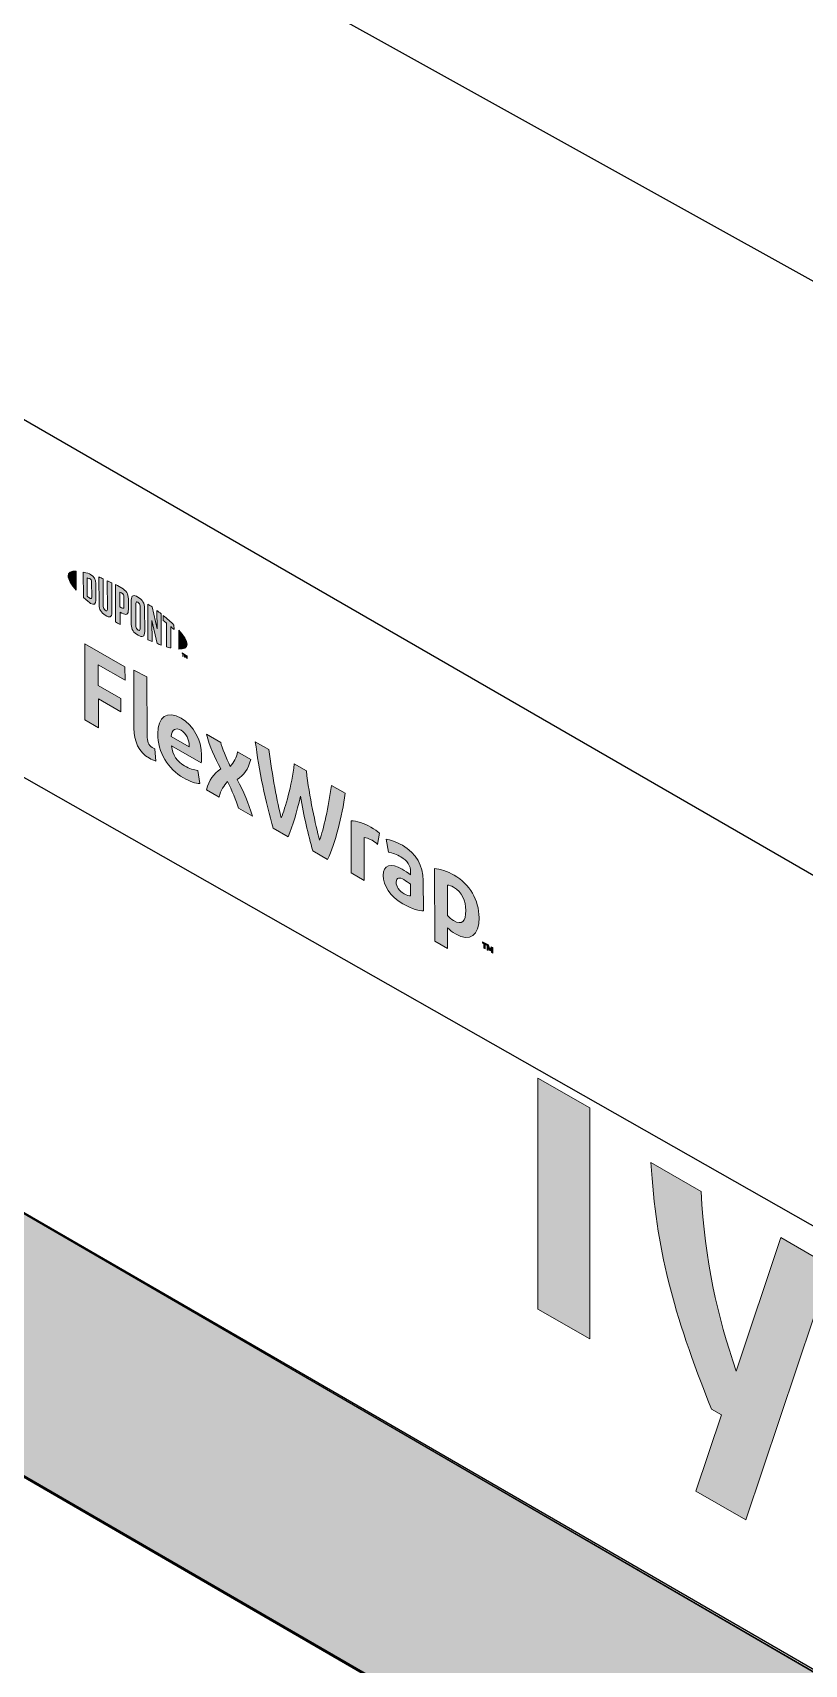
# Model space of a CAD drawing. Header units: inches. Extents: x -20.7 to 75.7, y -15.1 to 19.1.
# Drawn here: x 63.312 to 63.893, y 6.319 to 7.549 of the extents above; entities that cross this region are included whole.
import ezdxf

# ---------------------------------------------------------------- set-up
doc = ezdxf.new("R2010")
doc.units = ezdxf.units.IN
doc.header["$MEASUREMENT"] = 0
for name, color, linetype, lineweight in [('.ATI-DETAIL', 7, 'Continuous', 0), ('.ATI-HATCH', 7, 'Continuous', 0), ('G-ANNO-TTLB', 7, 'Continuous', 0), ('LOGOS', 7, 'Continuous', 0), ('TYVEK', 7, 'Continuous', 0), ('X-REF - TRACED', 7, 'Continuous', 0)]:
    doc.layers.add(name, color=color, linetype=linetype, lineweight=lineweight)

# ---------------------------------------------------------------- blocks, each defined once
blk = doc.blocks.new('Block_280')
at = {"layer": 'TYVEK', "color": 133, "lineweight": 25, "true_color": 0x70ccdd}
blk.add_line((64.8298, 6.1208), (63.2034, 7.0453), dxfattribs=at)
blk = doc.blocks.new('Block_285')
at = {"layer": 'TYVEK', "color": 33, "lineweight": 25, "true_color": 0xcc9966}
for points in [[(63.9211, 7.2541)], [(63.7556, 7.1594)]]:
    blk.add_lwpolyline(points, dxfattribs=at)
blk = doc.blocks.new('Block_287')
at = {"layer": 'TYVEK', "color": 2, "lineweight": 25, "true_color": 0xffff00}
for points in [[(63.7556, 7.1594)], [(63.6888, 7.1208)]]:
    blk.add_lwpolyline(points, dxfattribs=at)
blk = doc.blocks.new('Block_289')
at = {"layer": 'TYVEK', "color": 33, "lineweight": 25, "true_color": 0xcc9966}
for points in [[(63.9181, 7.2541)], [(63.7526, 7.1594)]]:
    blk.add_lwpolyline(points, dxfattribs=at)
blk = doc.blocks.new('Block_291')
at = {"layer": 'TYVEK', "color": 2, "lineweight": 25, "true_color": 0xffff00}
for points in [[(63.7526, 7.1594)], [(63.6858, 7.1208)]]:
    blk.add_lwpolyline(points, dxfattribs=at)
blk = doc.blocks.new('Block_293')
at = {"layer": 'TYVEK', "color": 33, "lineweight": 25, "true_color": 0xcc9966}
for points in [[(63.9211, 7.2541)], [(63.7556, 7.1594)]]:
    blk.add_lwpolyline(points, dxfattribs=at)
blk = doc.blocks.new('Block_295')
at = {"layer": 'TYVEK', "color": 2, "lineweight": 25, "true_color": 0xffff00}
for points in [[(63.7556, 7.1594)], [(63.6888, 7.1208)]]:
    blk.add_lwpolyline(points, dxfattribs=at)
blk = doc.blocks.new('Block_297')
at = {"layer": 'TYVEK', "true_color": 0x000000, "transparency": 33554687}
h = blk.add_hatch(color=18, dxfattribs=at)
h.dxf.hatch_style = 2
edge = h.paths.add_edge_path()
edge.add_spline(control_points=[(63.3509, 7.031), (63.3509, 7.031), (63.3508, 7.0885), (63.3508, 7.0885), (63.3508, 7.0885), (63.3811, 7.0711), (63.3811, 7.0711), (63.3811, 7.0711), (63.3812, 7.061), (63.3812, 7.061), (63.3812, 7.061), (63.361, 7.0726), (63.361, 7.0726), (63.361, 7.0726), (63.361, 7.057), (63.361, 7.057), (63.361, 7.057), (63.378, 7.0473), (63.378, 7.0473), (63.378, 7.0473), (63.378, 7.0372), (63.378, 7.0372), (63.378, 7.0372), (63.3611, 7.047), (63.3611, 7.047), (63.3611, 7.047), (63.3611, 7.0251), (63.3611, 7.0251), (63.3611, 7.0251), (63.3509, 7.031), (63.3509, 7.031)], knot_values=[0, 0, 0, 0, 1, 1, 1, 2, 2, 2, 3, 3, 3, 4, 4, 4, 5, 5, 5, 6, 6, 6, 7, 7, 7, 8, 8, 8, 9, 9, 9, 10, 10, 10, 10], degree=3, periodic=0)
h = blk.add_hatch(color=18, dxfattribs=at)
h.dxf.hatch_style = 2
edge = h.paths.add_edge_path()
edge.add_spline(control_points=[(63.3978, 7.0193), (63.3978, 7.0148), (63.3988, 7.0119), (63.4016, 7.0102), (63.4024, 7.0098), (63.4031, 7.0095), (63.4037, 7.0093), (63.4037, 7.0093), (63.4044, 6.9999), (63.4044, 6.9999), (63.4031, 7.0004), (63.4009, 7.0013), (63.3995, 7.0021), (63.3913, 7.0068), (63.388, 7.0149), (63.3879, 7.0247), (63.3879, 7.0247), (63.3878, 7.0686), (63.3878, 7.0686), (63.3878, 7.0686), (63.3977, 7.0636), (63.3977, 7.0636), (63.3977, 7.0636), (63.3978, 7.0193), (63.3978, 7.0193)], knot_values=[0, 0, 0, 0, 1, 1, 1, 2, 2, 2, 3, 3, 3, 4, 4, 4, 5, 5, 5, 6, 6, 6, 7, 7, 7, 8, 8, 8, 8], degree=3, periodic=0)
h = blk.add_hatch(color=18, dxfattribs=at)
h.dxf.hatch_style = 2
edge = h.paths.add_edge_path()
edge.add_spline(control_points=[(63.416, 7.0186), (63.416, 7.0186), (63.4295, 7.0108), (63.4295, 7.0108), (63.4295, 7.0108), (63.4295, 7.0118), (63.4295, 7.0118), (63.4295, 7.0164), (63.4274, 7.021), (63.4235, 7.0232), (63.4193, 7.0256), (63.4166, 7.0238), (63.416, 7.0186)], knot_values=[0, 0, 0, 0, 1, 1, 1, 2, 2, 2, 3, 3, 3, 4, 4, 4, 4], degree=3, periodic=0)
edge = h.paths.add_edge_path()
edge.add_spline(control_points=[(63.4376, 6.983), (63.4345, 6.9831), (63.4299, 6.9847), (63.4252, 6.9874), (63.4137, 6.9939), (63.4058, 7.0068), (63.4058, 7.0205), (63.4058, 7.0335), (63.413, 7.0383), (63.4234, 7.0323), (63.4328, 7.0269), (63.4389, 7.0157), (63.4389, 7.0047), (63.4389, 7.0023), (63.4388, 7.0002), (63.4387, 6.9986), (63.4387, 6.9986), (63.4162, 7.0116), (63.4162, 7.0116), (63.4171, 7.0045), (63.4204, 6.9996), (63.4261, 6.9963), (63.4296, 6.9943), (63.433, 6.9933), (63.436, 6.993), (63.436, 6.993), (63.4376, 6.983), (63.4376, 6.983)], knot_values=[0, 0, 0, 0, 1, 1, 1, 2, 2, 2, 3, 3, 3, 4, 4, 4, 5, 5, 5, 6, 6, 6, 7, 7, 7, 8, 8, 8, 9, 9, 9, 9], degree=3, periodic=0)
h = blk.add_hatch(color=18, dxfattribs=at)
h.dxf.hatch_style = 2
edge = h.paths.add_edge_path()
edge.add_spline(control_points=[(63.4535, 6.9941), (63.4487, 7.0029), (63.4449, 7.0107), (63.4427, 7.0202), (63.4427, 7.0202), (63.4533, 7.0141), (63.4533, 7.0141), (63.4542, 7.0099), (63.4574, 7.0025), (63.4605, 6.996), (63.4631, 6.999), (63.4654, 7.0026), (63.4659, 7.0069), (63.4659, 7.0069), (63.4759, 7.0012), (63.4759, 7.0012), (63.474, 6.9937), (63.4709, 6.9895), (63.4656, 6.9862), (63.4707, 6.9766), (63.4742, 6.9689), (63.4772, 6.9585), (63.4772, 6.9585), (63.4666, 6.9646), (63.4666, 6.9646), (63.4651, 6.97), (63.4615, 6.9782), (63.4585, 6.9845), (63.4558, 6.9815), (63.4532, 6.9781), (63.4522, 6.9728), (63.4522, 6.9728), (63.4427, 6.9783), (63.4427, 6.9783), (63.4445, 6.9858), (63.4478, 6.9905), (63.4535, 6.9941)], knot_values=[0, 0, 0, 0, 1, 1, 1, 2, 2, 2, 3, 3, 3, 4, 4, 4, 5, 5, 5, 6, 6, 6, 7, 7, 7, 8, 8, 8, 9, 9, 9, 10, 10, 10, 11, 11, 11, 12, 12, 12, 12], degree=3, periodic=0)
h = blk.add_hatch(color=18, dxfattribs=at)
h.dxf.hatch_style = 2
edge = h.paths.add_edge_path()
edge.add_spline(control_points=[(63.5368, 6.9817), (63.5368, 6.9817), (63.5472, 6.9757), (63.5472, 6.9757), (63.5446, 6.9581), (63.5399, 6.9382), (63.5339, 6.9259), (63.5339, 6.9259), (63.5227, 6.9323), (63.5227, 6.9323), (63.5192, 6.9446), (63.516, 6.9585), (63.5134, 6.9735), (63.5107, 6.9616), (63.5077, 6.9512), (63.5041, 6.943), (63.5041, 6.943), (63.4929, 6.9494), (63.4929, 6.9494), (63.4872, 6.9685), (63.4821, 6.994), (63.4794, 7.0146), (63.4794, 7.0146), (63.4897, 7.0087), (63.4897, 7.0087), (63.492, 6.9901), (63.496, 6.9683), (63.499, 6.9571), (63.502, 6.9649), (63.5067, 6.9811), (63.5088, 6.9978), (63.5088, 6.9978), (63.5179, 6.9926), (63.5179, 6.9926), (63.5201, 6.9734), (63.5247, 6.9519), (63.5279, 6.9404), (63.5307, 6.9484), (63.5347, 6.9656), (63.5368, 6.9817)], knot_values=[0, 0, 0, 0, 1, 1, 1, 2, 2, 2, 3, 3, 3, 4, 4, 4, 5, 5, 5, 6, 6, 6, 7, 7, 7, 8, 8, 8, 9, 9, 9, 10, 10, 10, 11, 11, 11, 12, 12, 12, 13, 13, 13, 13], degree=3, periodic=0)
h = blk.add_hatch(color=18, dxfattribs=at)
h.dxf.hatch_style = 2
edge = h.paths.add_edge_path()
edge.add_spline(control_points=[(63.5666, 6.9501), (63.5691, 6.9486), (63.5716, 6.9469), (63.573, 6.9457), (63.573, 6.9457), (63.5716, 6.9372), (63.5716, 6.9372), (63.5704, 6.9384), (63.5689, 6.9394), (63.5674, 6.9403), (63.5647, 6.9418), (63.563, 6.9422), (63.5615, 6.9423), (63.5615, 6.9423), (63.5615, 6.91), (63.5615, 6.91), (63.5615, 6.91), (63.5517, 6.9157), (63.5517, 6.9157), (63.5517, 6.9157), (63.5516, 6.955), (63.5516, 6.955), (63.5555, 6.9551), (63.5614, 6.953), (63.5666, 6.9501)], knot_values=[0, 0, 0, 0, 1, 1, 1, 2, 2, 2, 3, 3, 3, 4, 4, 4, 5, 5, 5, 6, 6, 6, 7, 7, 7, 8, 8, 8, 8], degree=3, periodic=0)
h = blk.add_hatch(color=18, dxfattribs=at)
h.dxf.hatch_style = 2
edge = h.paths.add_edge_path()
edge.add_spline(control_points=[(63.5965, 6.8983), (63.5965, 6.8983), (63.5965, 6.9071), (63.5965, 6.9071), (63.5949, 6.9084), (63.5931, 6.9096), (63.5914, 6.9106), (63.5882, 6.9125), (63.5856, 6.9125), (63.5856, 6.9086), (63.5856, 6.9052), (63.5878, 6.9021), (63.5915, 6.9), (63.5937, 6.8987), (63.5954, 6.8982), (63.5965, 6.8983)], knot_values=[0, 0, 0, 0, 1, 1, 1, 2, 2, 2, 3, 3, 3, 4, 4, 4, 5, 5, 5, 5], degree=3, periodic=0)
edge = h.paths.add_edge_path()
edge.add_spline(control_points=[(63.5906, 6.8924), (63.5808, 6.898), (63.5759, 6.9063), (63.5758, 6.9137), (63.5758, 6.9219), (63.5816, 6.9233), (63.5901, 6.9185), (63.5921, 6.9174), (63.5947, 6.9156), (63.5965, 6.9142), (63.5965, 6.9142), (63.5965, 6.9162), (63.5965, 6.9162), (63.5965, 6.9212), (63.594, 6.925), (63.5892, 6.9277), (63.5861, 6.9295), (63.5827, 6.9309), (63.5798, 6.9312), (63.5798, 6.9312), (63.578, 6.9411), (63.578, 6.9411), (63.581, 6.9408), (63.586, 6.9389), (63.5903, 6.9365), (63.6008, 6.9304), (63.606, 6.921), (63.606, 6.91), (63.606, 6.91), (63.6061, 6.8871), (63.6061, 6.8871), (63.6032, 6.8871), (63.5977, 6.8883), (63.5906, 6.8924)], knot_values=[0, 0, 0, 0, 1, 1, 1, 2, 2, 2, 3, 3, 3, 4, 4, 4, 5, 5, 5, 6, 6, 6, 7, 7, 7, 8, 8, 8, 9, 9, 9, 10, 10, 10, 11, 11, 11, 11], degree=3, periodic=0)
h = blk.add_hatch(color=18, dxfattribs=at)
h.dxf.hatch_style = 2
edge = h.paths.add_edge_path()
edge.add_spline(control_points=[(63.6289, 6.8797), (63.6352, 6.8761), (63.6381, 6.8789), (63.6381, 6.8874), (63.6381, 6.8947), (63.6354, 6.9012), (63.6289, 6.905), (63.6271, 6.906), (63.6258, 6.9063), (63.6243, 6.9065), (63.6243, 6.9065), (63.6244, 6.8835), (63.6244, 6.8835), (63.6257, 6.8821), (63.6269, 6.8809), (63.6289, 6.8797)], knot_values=[0, 0, 0, 0, 1, 1, 1, 2, 2, 2, 3, 3, 3, 4, 4, 4, 5, 5, 5, 5], degree=3, periodic=0)
edge = h.paths.add_edge_path()
edge.add_spline(control_points=[(63.6304, 6.8697), (63.6279, 6.8711), (63.6262, 6.8725), (63.6244, 6.8742), (63.6244, 6.8742), (63.6244, 6.8586), (63.6244, 6.8586), (63.6244, 6.8586), (63.6147, 6.8642), (63.6147, 6.8642), (63.6147, 6.8642), (63.6145, 6.919), (63.6145, 6.919), (63.6186, 6.9188), (63.6243, 6.9169), (63.6293, 6.914), (63.641, 6.9073), (63.648, 6.8951), (63.6481, 6.882), (63.6481, 6.8685), (63.6415, 6.8633), (63.6304, 6.8697)], knot_values=[0, 0, 0, 0, 1, 1, 1, 2, 2, 2, 3, 3, 3, 4, 4, 4, 5, 5, 5, 6, 6, 6, 7, 7, 7, 7], degree=3, periodic=0)
h = blk.add_hatch(color=18, dxfattribs=at)
h.dxf.hatch_style = 2
edge = h.paths.add_edge_path()
edge.add_spline(control_points=[(63.6551, 6.8613), (63.6555, 6.8601), (63.6558, 6.8592), (63.6563, 6.8582), (63.6567, 6.8587), (63.657, 6.8592), (63.6573, 6.86), (63.6573, 6.86), (63.6584, 6.8595), (63.6584, 6.8595), (63.6584, 6.8595), (63.6584, 6.8552), (63.6584, 6.8552), (63.6584, 6.8552), (63.6575, 6.8557), (63.6575, 6.8557), (63.6575, 6.8557), (63.6575, 6.8577), (63.6575, 6.8577), (63.6575, 6.8577), (63.6575, 6.8583), (63.6575, 6.8583), (63.6572, 6.8578), (63.6569, 6.8574), (63.6566, 6.857), (63.6566, 6.857), (63.6559, 6.8574), (63.6559, 6.8574), (63.6556, 6.8581), (63.6553, 6.859), (63.655, 6.8598), (63.655, 6.8598), (63.655, 6.8591), (63.655, 6.8591), (63.655, 6.8591), (63.655, 6.8571), (63.655, 6.8571), (63.655, 6.8571), (63.6541, 6.8576), (63.6541, 6.8576), (63.6541, 6.8576), (63.6541, 6.8619), (63.6541, 6.8619), (63.6541, 6.8619), (63.6551, 6.8613), (63.6551, 6.8613)], knot_values=[0, 0, 0, 0, 1, 1, 1, 2, 2, 2, 3, 3, 3, 4, 4, 4, 5, 5, 5, 6, 6, 6, 7, 7, 7, 8, 8, 8, 9, 9, 9, 10, 10, 10, 11, 11, 11, 12, 12, 12, 13, 13, 13, 14, 14, 14, 15, 15, 15, 15], degree=3, periodic=0)
edge = h.paths.add_edge_path()
edge.add_spline(control_points=[(63.6517, 6.8623), (63.6517, 6.8623), (63.6507, 6.8629), (63.6507, 6.8629), (63.6507, 6.8629), (63.6507, 6.8638), (63.6507, 6.8638), (63.6507, 6.8638), (63.6537, 6.8621), (63.6537, 6.8621), (63.6537, 6.8621), (63.6537, 6.8612), (63.6537, 6.8612), (63.6537, 6.8612), (63.6527, 6.8618), (63.6527, 6.8618), (63.6527, 6.8618), (63.6527, 6.8585), (63.6527, 6.8585), (63.6527, 6.8585), (63.6517, 6.859), (63.6517, 6.859), (63.6517, 6.859), (63.6517, 6.8623), (63.6517, 6.8623)], knot_values=[0, 0, 0, 0, 1, 1, 1, 2, 2, 2, 3, 3, 3, 4, 4, 4, 5, 5, 5, 6, 6, 6, 7, 7, 7, 8, 8, 8, 8], degree=3, periodic=0)
at = {"layer": 'TYVEK'}
for points, knots in [([(63.3509, 7.031), (63.3509, 7.031), (63.3508, 7.0885), (63.3508, 7.0885), (63.3508, 7.0885), (63.3811, 7.0711), (63.3811, 7.0711), (63.3811, 7.0711), (63.3812, 7.061), (63.3812, 7.061), (63.3812, 7.061), (63.361, 7.0726), (63.361, 7.0726), (63.361, 7.0726), (63.361, 7.057), (63.361, 7.057), (63.361, 7.057), (63.378, 7.0473), (63.378, 7.0473), (63.378, 7.0473), (63.378, 7.0372), (63.378, 7.0372), (63.378, 7.0372), (63.3611, 7.047), (63.3611, 7.047), (63.3611, 7.047), (63.3611, 7.0251), (63.3611, 7.0251), (63.3611, 7.0251), (63.3509, 7.031), (63.3509, 7.031)], [0, 0, 0, 0, 1, 1, 1, 2, 2, 2, 3, 3, 3, 4, 4, 4, 5, 5, 5, 6, 6, 6, 7, 7, 7, 8, 8, 8, 9, 9, 9, 10, 10, 10, 10]), ([(63.3978, 7.0193), (63.3978, 7.0148), (63.3988, 7.0119), (63.4016, 7.0102), (63.4024, 7.0098), (63.4031, 7.0095), (63.4037, 7.0093), (63.4037, 7.0093), (63.4044, 6.9999), (63.4044, 6.9999), (63.4031, 7.0004), (63.4009, 7.0013), (63.3995, 7.0021), (63.3913, 7.0068), (63.388, 7.0149), (63.3879, 7.0247), (63.3879, 7.0247), (63.3878, 7.0686), (63.3878, 7.0686), (63.3878, 7.0686), (63.3977, 7.0636), (63.3977, 7.0636), (63.3977, 7.0636), (63.3978, 7.0193), (63.3978, 7.0193)], [0, 0, 0, 0, 1, 1, 1, 2, 2, 2, 3, 3, 3, 4, 4, 4, 5, 5, 5, 6, 6, 6, 7, 7, 7, 8, 8, 8, 8]), ([(63.4376, 6.983), (63.4345, 6.9831), (63.4299, 6.9847), (63.4252, 6.9874), (63.4137, 6.9939), (63.4058, 7.0068), (63.4058, 7.0205), (63.4058, 7.0335), (63.413, 7.0383), (63.4234, 7.0323), (63.4328, 7.0269), (63.4389, 7.0157), (63.4389, 7.0047), (63.4389, 7.0023), (63.4388, 7.0002), (63.4387, 6.9986), (63.4387, 6.9986), (63.4162, 7.0116), (63.4162, 7.0116), (63.4171, 7.0045), (63.4204, 6.9996), (63.4261, 6.9963), (63.4296, 6.9943), (63.433, 6.9933), (63.436, 6.993), (63.436, 6.993), (63.4376, 6.983), (63.4376, 6.983)], [0, 0, 0, 0, 1, 1, 1, 2, 2, 2, 3, 3, 3, 4, 4, 4, 5, 5, 5, 6, 6, 6, 7, 7, 7, 8, 8, 8, 9, 9, 9, 9]), ([(63.416, 7.0186), (63.416, 7.0186), (63.4295, 7.0108), (63.4295, 7.0108), (63.4295, 7.0108), (63.4295, 7.0118), (63.4295, 7.0118), (63.4295, 7.0164), (63.4274, 7.021), (63.4235, 7.0232), (63.4193, 7.0256), (63.4166, 7.0238), (63.416, 7.0186)], [0, 0, 0, 0, 1, 1, 1, 2, 2, 2, 3, 3, 3, 4, 4, 4, 4]), ([(63.4535, 6.9941), (63.4487, 7.0029), (63.4449, 7.0107), (63.4427, 7.0202), (63.4427, 7.0202), (63.4533, 7.0141), (63.4533, 7.0141), (63.4542, 7.0099), (63.4574, 7.0025), (63.4605, 6.996), (63.4631, 6.999), (63.4654, 7.0026), (63.4659, 7.0069), (63.4659, 7.0069), (63.4759, 7.0012), (63.4759, 7.0012), (63.474, 6.9937), (63.4709, 6.9895), (63.4656, 6.9862), (63.4707, 6.9766), (63.4742, 6.9689), (63.4772, 6.9585), (63.4772, 6.9585), (63.4666, 6.9646), (63.4666, 6.9646), (63.4651, 6.97), (63.4615, 6.9782), (63.4585, 6.9845), (63.4558, 6.9815), (63.4532, 6.9781), (63.4522, 6.9728), (63.4522, 6.9728), (63.4427, 6.9783), (63.4427, 6.9783), (63.4445, 6.9858), (63.4478, 6.9905), (63.4535, 6.9941)], [0, 0, 0, 0, 1, 1, 1, 2, 2, 2, 3, 3, 3, 4, 4, 4, 5, 5, 5, 6, 6, 6, 7, 7, 7, 8, 8, 8, 9, 9, 9, 10, 10, 10, 11, 11, 11, 12, 12, 12, 12]), ([(63.5368, 6.9817), (63.5368, 6.9817), (63.5472, 6.9757), (63.5472, 6.9757), (63.5446, 6.9581), (63.5399, 6.9382), (63.5339, 6.9259), (63.5339, 6.9259), (63.5227, 6.9323), (63.5227, 6.9323), (63.5192, 6.9446), (63.516, 6.9585), (63.5134, 6.9735), (63.5107, 6.9616), (63.5077, 6.9512), (63.5041, 6.943), (63.5041, 6.943), (63.4929, 6.9494), (63.4929, 6.9494), (63.4872, 6.9685), (63.4821, 6.994), (63.4794, 7.0146), (63.4794, 7.0146), (63.4897, 7.0087), (63.4897, 7.0087), (63.492, 6.9901), (63.496, 6.9683), (63.499, 6.9571), (63.502, 6.9649), (63.5067, 6.9811), (63.5088, 6.9978), (63.5088, 6.9978), (63.5179, 6.9926), (63.5179, 6.9926), (63.5201, 6.9734), (63.5247, 6.9519), (63.5279, 6.9404), (63.5307, 6.9484), (63.5347, 6.9656), (63.5368, 6.9817)], [0, 0, 0, 0, 1, 1, 1, 2, 2, 2, 3, 3, 3, 4, 4, 4, 5, 5, 5, 6, 6, 6, 7, 7, 7, 8, 8, 8, 9, 9, 9, 10, 10, 10, 11, 11, 11, 12, 12, 12, 13, 13, 13, 13]), ([(63.5666, 6.9501), (63.5691, 6.9486), (63.5716, 6.9469), (63.573, 6.9457), (63.573, 6.9457), (63.5716, 6.9372), (63.5716, 6.9372), (63.5704, 6.9384), (63.5689, 6.9394), (63.5674, 6.9403), (63.5647, 6.9418), (63.563, 6.9422), (63.5615, 6.9423), (63.5615, 6.9423), (63.5615, 6.91), (63.5615, 6.91), (63.5615, 6.91), (63.5517, 6.9157), (63.5517, 6.9157), (63.5517, 6.9157), (63.5516, 6.955), (63.5516, 6.955), (63.5555, 6.9551), (63.5614, 6.953), (63.5666, 6.9501)], [0, 0, 0, 0, 1, 1, 1, 2, 2, 2, 3, 3, 3, 4, 4, 4, 5, 5, 5, 6, 6, 6, 7, 7, 7, 8, 8, 8, 8]), ([(63.5906, 6.8924), (63.5808, 6.898), (63.5759, 6.9063), (63.5758, 6.9137), (63.5758, 6.9219), (63.5816, 6.9233), (63.5901, 6.9185), (63.5921, 6.9174), (63.5947, 6.9156), (63.5965, 6.9142), (63.5965, 6.9142), (63.5965, 6.9162), (63.5965, 6.9162), (63.5965, 6.9212), (63.594, 6.925), (63.5892, 6.9277), (63.5861, 6.9295), (63.5827, 6.9309), (63.5798, 6.9312), (63.5798, 6.9312), (63.578, 6.9411), (63.578, 6.9411), (63.581, 6.9408), (63.586, 6.9389), (63.5903, 6.9365), (63.6008, 6.9304), (63.606, 6.921), (63.606, 6.91), (63.606, 6.91), (63.6061, 6.8871), (63.6061, 6.8871), (63.6032, 6.8871), (63.5977, 6.8883), (63.5906, 6.8924)], [0, 0, 0, 0, 1, 1, 1, 2, 2, 2, 3, 3, 3, 4, 4, 4, 5, 5, 5, 6, 6, 6, 7, 7, 7, 8, 8, 8, 9, 9, 9, 10, 10, 10, 11, 11, 11, 11]), ([(63.6304, 6.8697), (63.6279, 6.8711), (63.6262, 6.8725), (63.6244, 6.8742), (63.6244, 6.8742), (63.6244, 6.8586), (63.6244, 6.8586), (63.6244, 6.8586), (63.6147, 6.8642), (63.6147, 6.8642), (63.6147, 6.8642), (63.6145, 6.919), (63.6145, 6.919), (63.6186, 6.9188), (63.6243, 6.9169), (63.6293, 6.914), (63.641, 6.9073), (63.648, 6.8951), (63.6481, 6.882), (63.6481, 6.8685), (63.6415, 6.8633), (63.6304, 6.8697)], [0, 0, 0, 0, 1, 1, 1, 2, 2, 2, 3, 3, 3, 4, 4, 4, 5, 5, 5, 6, 6, 6, 7, 7, 7, 7]), ([(63.5965, 6.8983), (63.5965, 6.8983), (63.5965, 6.9071), (63.5965, 6.9071), (63.5949, 6.9084), (63.5931, 6.9096), (63.5914, 6.9106), (63.5882, 6.9125), (63.5856, 6.9125), (63.5856, 6.9086), (63.5856, 6.9052), (63.5878, 6.9021), (63.5915, 6.9), (63.5937, 6.8987), (63.5954, 6.8982), (63.5965, 6.8983)], [0, 0, 0, 0, 1, 1, 1, 2, 2, 2, 3, 3, 3, 4, 4, 4, 5, 5, 5, 5]), ([(63.6289, 6.8797), (63.6352, 6.8761), (63.6381, 6.8789), (63.6381, 6.8874), (63.6381, 6.8947), (63.6354, 6.9012), (63.6289, 6.905), (63.6271, 6.906), (63.6258, 6.9063), (63.6243, 6.9065), (63.6243, 6.9065), (63.6244, 6.8835), (63.6244, 6.8835), (63.6257, 6.8821), (63.6269, 6.8809), (63.6289, 6.8797)], [0, 0, 0, 0, 1, 1, 1, 2, 2, 2, 3, 3, 3, 4, 4, 4, 5, 5, 5, 5]), ([(63.6517, 6.8623), (63.6517, 6.8623), (63.6507, 6.8629), (63.6507, 6.8629), (63.6507, 6.8629), (63.6507, 6.8638), (63.6507, 6.8638), (63.6507, 6.8638), (63.6537, 6.8621), (63.6537, 6.8621), (63.6537, 6.8621), (63.6537, 6.8612), (63.6537, 6.8612), (63.6537, 6.8612), (63.6527, 6.8618), (63.6527, 6.8618), (63.6527, 6.8618), (63.6527, 6.8585), (63.6527, 6.8585), (63.6527, 6.8585), (63.6517, 6.859), (63.6517, 6.859), (63.6517, 6.859), (63.6517, 6.8623), (63.6517, 6.8623)], [0, 0, 0, 0, 1, 1, 1, 2, 2, 2, 3, 3, 3, 4, 4, 4, 5, 5, 5, 6, 6, 6, 7, 7, 7, 8, 8, 8, 8]), ([(63.6551, 6.8613), (63.6555, 6.8601), (63.6558, 6.8592), (63.6563, 6.8582), (63.6567, 6.8587), (63.657, 6.8592), (63.6573, 6.86), (63.6573, 6.86), (63.6584, 6.8595), (63.6584, 6.8595), (63.6584, 6.8595), (63.6584, 6.8552), (63.6584, 6.8552), (63.6584, 6.8552), (63.6575, 6.8557), (63.6575, 6.8557), (63.6575, 6.8557), (63.6575, 6.8577), (63.6575, 6.8577), (63.6575, 6.8577), (63.6575, 6.8583), (63.6575, 6.8583), (63.6572, 6.8578), (63.6569, 6.8574), (63.6566, 6.857), (63.6566, 6.857), (63.6559, 6.8574), (63.6559, 6.8574), (63.6556, 6.8581), (63.6553, 6.859), (63.655, 6.8598), (63.655, 6.8598), (63.655, 6.8591), (63.655, 6.8591), (63.655, 6.8591), (63.655, 6.8571), (63.655, 6.8571), (63.655, 6.8571), (63.6541, 6.8576), (63.6541, 6.8576), (63.6541, 6.8576), (63.6541, 6.8619), (63.6541, 6.8619), (63.6541, 6.8619), (63.6551, 6.8613), (63.6551, 6.8613)], [0, 0, 0, 0, 1, 1, 1, 2, 2, 2, 3, 3, 3, 4, 4, 4, 5, 5, 5, 6, 6, 6, 7, 7, 7, 8, 8, 8, 9, 9, 9, 10, 10, 10, 11, 11, 11, 12, 12, 12, 13, 13, 13, 14, 14, 14, 15, 15, 15, 15])]:
    blk.add_open_spline(points, degree=3, knots=knots, dxfattribs=at)
blk = doc.blocks.new('Block_298')
at = {"layer": 'TYVEK', "true_color": 0x000000, "transparency": 33554687}
h = blk.add_hatch(color=18, dxfattribs=at)
h.dxf.hatch_style = 2
edge = h.paths.add_edge_path()
edge.add_spline(control_points=[(63.3383, 7.1396), (63.3383, 7.1369), (63.3405, 7.1332), (63.3444, 7.1288), (63.3444, 7.1288), (63.3443, 7.1432), (63.3443, 7.1432), (63.3405, 7.1434), (63.3382, 7.1422), (63.3383, 7.1396)], knot_values=[0, 0, 0, 0, 1, 1, 1, 2, 2, 2, 3, 3, 3, 3], degree=3, periodic=0)
h = blk.add_hatch(color=18, dxfattribs=at)
h.dxf.hatch_style = 2
edge = h.paths.add_edge_path()
edge.add_spline(control_points=[(63.3561, 7.1235), (63.3561, 7.1224), (63.3555, 7.1223), (63.3548, 7.1227), (63.3543, 7.123), (63.3534, 7.1237), (63.3527, 7.1243), (63.3527, 7.1243), (63.3527, 7.1381), (63.3527, 7.1381), (63.3534, 7.1379), (63.3542, 7.1377), (63.3548, 7.1374), (63.3554, 7.137), (63.356, 7.1363), (63.356, 7.1352), (63.356, 7.1352), (63.3561, 7.1235), (63.3561, 7.1235)], knot_values=[0, 0, 0, 0, 1, 1, 1, 2, 2, 2, 3, 3, 3, 4, 4, 4, 5, 5, 5, 6, 6, 6, 6], degree=3, periodic=0)
edge = h.paths.add_edge_path()
edge.add_spline(control_points=[(63.3552, 7.1407), (63.3541, 7.1414), (63.3525, 7.1419), (63.3497, 7.1425), (63.3497, 7.1425), (63.3498, 7.1234), (63.3498, 7.1234), (63.3523, 7.1211), (63.3542, 7.1195), (63.3552, 7.1188), (63.3577, 7.1174), (63.3592, 7.1184), (63.3591, 7.1212), (63.3591, 7.1212), (63.3591, 7.1339), (63.3591, 7.1339), (63.3591, 7.1367), (63.3577, 7.1393), (63.3552, 7.1407)], knot_values=[0, 0, 0, 0, 1, 1, 1, 2, 2, 2, 3, 3, 3, 4, 4, 4, 5, 5, 5, 6, 6, 6, 6], degree=3, periodic=0)
h = blk.add_hatch(color=18, dxfattribs=at)
h.dxf.hatch_style = 2
edge = h.paths.add_edge_path()
edge.add_spline(control_points=[(63.3679, 7.1144), (63.3679, 7.1133), (63.3675, 7.1128), (63.3663, 7.1137), (63.3652, 7.1145), (63.3648, 7.1153), (63.3648, 7.1166), (63.3648, 7.1166), (63.3648, 7.1374), (63.3648, 7.1374), (63.364, 7.1378), (63.3623, 7.1385), (63.3615, 7.1388), (63.3615, 7.1388), (63.3616, 7.1177), (63.3616, 7.1177), (63.3616, 7.1144), (63.363, 7.1122), (63.3663, 7.1099), (63.3694, 7.1077), (63.3713, 7.1084), (63.3713, 7.1121), (63.3713, 7.1121), (63.3712, 7.1344), (63.3712, 7.1344), (63.3706, 7.1347), (63.3685, 7.1357), (63.3678, 7.136), (63.3678, 7.136), (63.3679, 7.1144), (63.3679, 7.1144)], knot_values=[0, 0, 0, 0, 1, 1, 1, 2, 2, 2, 3, 3, 3, 4, 4, 4, 5, 5, 5, 6, 6, 6, 7, 7, 7, 8, 8, 8, 9, 9, 9, 10, 10, 10, 10], degree=3, periodic=0)
h = blk.add_hatch(color=18, dxfattribs=at)
h.dxf.hatch_style = 2
edge = h.paths.add_edge_path()
edge.add_spline(control_points=[(63.3803, 7.1164), (63.3803, 7.1152), (63.3799, 7.1148), (63.3785, 7.1156), (63.3785, 7.1156), (63.3773, 7.1163), (63.3773, 7.1163), (63.3773, 7.1163), (63.3773, 7.1274), (63.3773, 7.1274), (63.3778, 7.1271), (63.3781, 7.1269), (63.3785, 7.1268), (63.38, 7.1259), (63.3803, 7.1251), (63.3803, 7.1238), (63.3803, 7.1238), (63.3803, 7.1164), (63.3803, 7.1164)], knot_values=[0, 0, 0, 0, 1, 1, 1, 2, 2, 2, 3, 3, 3, 4, 4, 4, 5, 5, 5, 6, 6, 6, 6], degree=3, periodic=0)
edge = h.paths.add_edge_path()
edge.add_spline(control_points=[(63.3786, 7.1306), (63.3781, 7.1309), (63.3759, 7.1321), (63.3739, 7.1331), (63.3739, 7.1331), (63.374, 7.105), (63.374, 7.105), (63.3746, 7.1046), (63.3764, 7.1035), (63.3774, 7.1029), (63.3774, 7.1029), (63.3774, 7.1124), (63.3774, 7.1124), (63.3774, 7.1124), (63.3787, 7.1116), (63.3787, 7.1116), (63.3823, 7.1096), (63.3838, 7.1106), (63.3837, 7.1142), (63.3837, 7.1142), (63.3837, 7.1224), (63.3837, 7.1224), (63.3837, 7.1259), (63.382, 7.1286), (63.3786, 7.1306)], knot_values=[0, 0, 0, 0, 1, 1, 1, 2, 2, 2, 3, 3, 3, 4, 4, 4, 5, 5, 5, 6, 6, 6, 7, 7, 7, 8, 8, 8, 8], degree=3, periodic=0)
h = blk.add_hatch(color=18, dxfattribs=at)
h.dxf.hatch_style = 2
edge = h.paths.add_edge_path()
edge.add_spline(control_points=[(63.3925, 7.0996), (63.3925, 7.0985), (63.3922, 7.0981), (63.391, 7.0988), (63.3897, 7.0995), (63.3894, 7.1003), (63.3894, 7.1014), (63.3894, 7.1014), (63.3894, 7.1189), (63.3894, 7.1189), (63.3894, 7.1201), (63.3897, 7.1205), (63.3909, 7.1197), (63.3921, 7.119), (63.3925, 7.1182), (63.3925, 7.1171), (63.3925, 7.1171), (63.3925, 7.0996), (63.3925, 7.0996)], knot_values=[0, 0, 0, 0, 1, 1, 1, 2, 2, 2, 3, 3, 3, 4, 4, 4, 5, 5, 5, 6, 6, 6, 6], degree=3, periodic=0)
edge = h.paths.add_edge_path()
edge.add_spline(control_points=[(63.3909, 7.1237), (63.3878, 7.1257), (63.3859, 7.1251), (63.3859, 7.1214), (63.3859, 7.1214), (63.3859, 7.1031), (63.3859, 7.1031), (63.3859, 7.0992), (63.3877, 7.0966), (63.391, 7.0949), (63.3943, 7.0931), (63.396, 7.0936), (63.396, 7.0977), (63.396, 7.0977), (63.3959, 7.1152), (63.3959, 7.1152), (63.3959, 7.1192), (63.3944, 7.1215), (63.3909, 7.1237)], knot_values=[0, 0, 0, 0, 1, 1, 1, 2, 2, 2, 3, 3, 3, 4, 4, 4, 5, 5, 5, 6, 6, 6, 6], degree=3, periodic=0)
h = blk.add_hatch(color=18, dxfattribs=at)
h.dxf.hatch_style = 2
edge = h.paths.add_edge_path()
edge.add_spline(control_points=[(63.4054, 7.0997), (63.4054, 7.0997), (63.4016, 7.1162), (63.4016, 7.1162), (63.4006, 7.1169), (63.3993, 7.1178), (63.3984, 7.1184), (63.3984, 7.1184), (63.3984, 7.0915), (63.3984, 7.0915), (63.3991, 7.0912), (63.4008, 7.0905), (63.4017, 7.0901), (63.4017, 7.0901), (63.4014, 7.1061), (63.4014, 7.1061), (63.4014, 7.1061), (63.4055, 7.0886), (63.4055, 7.0886), (63.4063, 7.0882), (63.4076, 7.0878), (63.4084, 7.0875), (63.4084, 7.0875), (63.4083, 7.1111), (63.4083, 7.1111), (63.4075, 7.1118), (63.4059, 7.113), (63.4052, 7.1135), (63.4052, 7.1135), (63.4054, 7.0997), (63.4054, 7.0997)], knot_values=[0, 0, 0, 0, 1, 1, 1, 2, 2, 2, 3, 3, 3, 4, 4, 4, 5, 5, 5, 6, 6, 6, 7, 7, 7, 8, 8, 8, 9, 9, 9, 10, 10, 10, 10], degree=3, periodic=0)
h = blk.add_hatch(color=18, dxfattribs=at)
h.dxf.hatch_style = 2
edge = h.paths.add_edge_path()
edge.add_spline(control_points=[(63.41, 7.106), (63.4109, 7.1053), (63.4117, 7.1047), (63.4125, 7.104), (63.4125, 7.104), (63.4125, 7.0861), (63.4125, 7.0861), (63.4133, 7.0859), (63.4147, 7.0855), (63.4156, 7.0853), (63.4156, 7.0853), (63.4156, 7.1014), (63.4156, 7.1014), (63.4165, 7.1006), (63.4173, 7.0999), (63.4181, 7.0992), (63.4181, 7.0992), (63.418, 7.1026), (63.418, 7.1026), (63.4156, 7.105), (63.413, 7.1073), (63.41, 7.1097), (63.41, 7.1097), (63.41, 7.106), (63.41, 7.106)], knot_values=[0, 0, 0, 0, 1, 1, 1, 2, 2, 2, 3, 3, 3, 4, 4, 4, 5, 5, 5, 6, 6, 6, 7, 7, 7, 8, 8, 8, 8], degree=3, periodic=0)
h = blk.add_hatch(color=18, dxfattribs=at)
h.dxf.hatch_style = 2
edge = h.paths.add_edge_path()
edge.add_spline(control_points=[(63.4279, 7.0881), (63.4279, 7.0855), (63.4256, 7.0843), (63.4218, 7.0844), (63.4218, 7.0844), (63.4217, 7.0988), (63.4217, 7.0988), (63.4256, 7.0945), (63.4278, 7.0907), (63.4279, 7.0881)], knot_values=[0, 0, 0, 0, 1, 1, 1, 2, 2, 2, 3, 3, 3, 3], degree=3, periodic=0)
h = blk.add_hatch(color=18, dxfattribs=at)
h.dxf.hatch_style = 2
edge = h.paths.add_edge_path()
edge.add_spline(control_points=[(63.4261, 7.0805), (63.4261, 7.0805), (63.4264, 7.0803), (63.4264, 7.0803), (63.4264, 7.0803), (63.427, 7.079), (63.427, 7.079), (63.427, 7.079), (63.4275, 7.0796), (63.4275, 7.0796), (63.4275, 7.0796), (63.4279, 7.0794), (63.4279, 7.0794), (63.4279, 7.0794), (63.4279, 7.0774), (63.4279, 7.0774), (63.4279, 7.0774), (63.4275, 7.0775), (63.4275, 7.0775), (63.4275, 7.0775), (63.4275, 7.079), (63.4275, 7.079), (63.4275, 7.079), (63.427, 7.0784), (63.427, 7.0784), (63.427, 7.0784), (63.427, 7.0784), (63.427, 7.0784), (63.427, 7.0784), (63.4264, 7.0797), (63.4264, 7.0797), (63.4264, 7.0797), (63.4264, 7.0782), (63.4264, 7.0782), (63.4264, 7.0782), (63.4261, 7.0784), (63.4261, 7.0784), (63.4261, 7.0784), (63.4261, 7.0805), (63.4261, 7.0805)], knot_values=[0, 0, 0, 0, 1, 1, 1, 2, 2, 2, 3, 3, 3, 4, 4, 4, 5, 5, 5, 6, 6, 6, 7, 7, 7, 8, 8, 8, 9, 9, 9, 10, 10, 10, 11, 11, 11, 12, 12, 12, 13, 13, 13, 13], degree=3, periodic=0)
edge = h.paths.add_edge_path()
edge.add_spline(control_points=[(63.4248, 7.0809), (63.4248, 7.0809), (63.4242, 7.0812), (63.4242, 7.0812), (63.4242, 7.0812), (63.4242, 7.0815), (63.4242, 7.0815), (63.4242, 7.0815), (63.4257, 7.0807), (63.4257, 7.0807), (63.4257, 7.0807), (63.4257, 7.0803), (63.4257, 7.0803), (63.4257, 7.0803), (63.4251, 7.0807), (63.4251, 7.0807), (63.4251, 7.0807), (63.4251, 7.0789), (63.4251, 7.0789), (63.4251, 7.0789), (63.4248, 7.0791), (63.4248, 7.0791), (63.4248, 7.0791), (63.4248, 7.0809), (63.4248, 7.0809)], knot_values=[0, 0, 0, 0, 1, 1, 1, 2, 2, 2, 3, 3, 3, 4, 4, 4, 5, 5, 5, 6, 6, 6, 7, 7, 7, 8, 8, 8, 8], degree=3, periodic=0)
at = {"layer": 'TYVEK'}
for points, knots in [([(63.3383, 7.1396), (63.3383, 7.1369), (63.3405, 7.1332), (63.3444, 7.1288), (63.3444, 7.1288), (63.3443, 7.1432), (63.3443, 7.1432), (63.3405, 7.1434), (63.3382, 7.1422), (63.3383, 7.1396)], [0, 0, 0, 0, 1, 1, 1, 2, 2, 2, 3, 3, 3, 3]), ([(63.3552, 7.1407), (63.3541, 7.1414), (63.3525, 7.1419), (63.3497, 7.1425), (63.3497, 7.1425), (63.3498, 7.1234), (63.3498, 7.1234), (63.3523, 7.1211), (63.3542, 7.1195), (63.3552, 7.1188), (63.3577, 7.1174), (63.3592, 7.1184), (63.3591, 7.1212), (63.3591, 7.1212), (63.3591, 7.1339), (63.3591, 7.1339), (63.3591, 7.1367), (63.3577, 7.1393), (63.3552, 7.1407)], [0, 0, 0, 0, 1, 1, 1, 2, 2, 2, 3, 3, 3, 4, 4, 4, 5, 5, 5, 6, 6, 6, 6]), ([(63.3561, 7.1235), (63.3561, 7.1224), (63.3555, 7.1223), (63.3548, 7.1227), (63.3543, 7.123), (63.3534, 7.1237), (63.3527, 7.1243), (63.3527, 7.1243), (63.3527, 7.1381), (63.3527, 7.1381), (63.3534, 7.1379), (63.3542, 7.1377), (63.3548, 7.1374), (63.3554, 7.137), (63.356, 7.1363), (63.356, 7.1352), (63.356, 7.1352), (63.3561, 7.1235), (63.3561, 7.1235)], [0, 0, 0, 0, 1, 1, 1, 2, 2, 2, 3, 3, 3, 4, 4, 4, 5, 5, 5, 6, 6, 6, 6]), ([(63.3679, 7.1144), (63.3679, 7.1133), (63.3675, 7.1128), (63.3663, 7.1137), (63.3652, 7.1145), (63.3648, 7.1153), (63.3648, 7.1166), (63.3648, 7.1166), (63.3648, 7.1374), (63.3648, 7.1374), (63.364, 7.1378), (63.3623, 7.1385), (63.3615, 7.1388), (63.3615, 7.1388), (63.3616, 7.1177), (63.3616, 7.1177), (63.3616, 7.1144), (63.363, 7.1122), (63.3663, 7.1099), (63.3694, 7.1077), (63.3713, 7.1084), (63.3713, 7.1121), (63.3713, 7.1121), (63.3712, 7.1344), (63.3712, 7.1344), (63.3706, 7.1347), (63.3685, 7.1357), (63.3678, 7.136), (63.3678, 7.136), (63.3679, 7.1144), (63.3679, 7.1144)], [0, 0, 0, 0, 1, 1, 1, 2, 2, 2, 3, 3, 3, 4, 4, 4, 5, 5, 5, 6, 6, 6, 7, 7, 7, 8, 8, 8, 9, 9, 9, 10, 10, 10, 10]), ([(63.3786, 7.1306), (63.3781, 7.1309), (63.3759, 7.1321), (63.3739, 7.1331), (63.3739, 7.1331), (63.374, 7.105), (63.374, 7.105), (63.3746, 7.1046), (63.3764, 7.1035), (63.3774, 7.1029), (63.3774, 7.1029), (63.3774, 7.1124), (63.3774, 7.1124), (63.3774, 7.1124), (63.3787, 7.1116), (63.3787, 7.1116), (63.3823, 7.1096), (63.3838, 7.1106), (63.3837, 7.1142), (63.3837, 7.1142), (63.3837, 7.1224), (63.3837, 7.1224), (63.3837, 7.1259), (63.382, 7.1286), (63.3786, 7.1306)], [0, 0, 0, 0, 1, 1, 1, 2, 2, 2, 3, 3, 3, 4, 4, 4, 5, 5, 5, 6, 6, 6, 7, 7, 7, 8, 8, 8, 8]), ([(63.3803, 7.1164), (63.3803, 7.1152), (63.3799, 7.1148), (63.3785, 7.1156), (63.3785, 7.1156), (63.3773, 7.1163), (63.3773, 7.1163), (63.3773, 7.1163), (63.3773, 7.1274), (63.3773, 7.1274), (63.3778, 7.1271), (63.3781, 7.1269), (63.3785, 7.1268), (63.38, 7.1259), (63.3803, 7.1251), (63.3803, 7.1238), (63.3803, 7.1238), (63.3803, 7.1164), (63.3803, 7.1164)], [0, 0, 0, 0, 1, 1, 1, 2, 2, 2, 3, 3, 3, 4, 4, 4, 5, 5, 5, 6, 6, 6, 6]), ([(63.3909, 7.1237), (63.3878, 7.1257), (63.3859, 7.1251), (63.3859, 7.1214), (63.3859, 7.1214), (63.3859, 7.1031), (63.3859, 7.1031), (63.3859, 7.0992), (63.3877, 7.0966), (63.391, 7.0949), (63.3943, 7.0931), (63.396, 7.0936), (63.396, 7.0977), (63.396, 7.0977), (63.3959, 7.1152), (63.3959, 7.1152), (63.3959, 7.1192), (63.3944, 7.1215), (63.3909, 7.1237)], [0, 0, 0, 0, 1, 1, 1, 2, 2, 2, 3, 3, 3, 4, 4, 4, 5, 5, 5, 6, 6, 6, 6]), ([(63.3925, 7.0996), (63.3925, 7.0985), (63.3922, 7.0981), (63.391, 7.0988), (63.3897, 7.0995), (63.3894, 7.1003), (63.3894, 7.1014), (63.3894, 7.1014), (63.3894, 7.1189), (63.3894, 7.1189), (63.3894, 7.1201), (63.3897, 7.1205), (63.3909, 7.1197), (63.3921, 7.119), (63.3925, 7.1182), (63.3925, 7.1171), (63.3925, 7.1171), (63.3925, 7.0996), (63.3925, 7.0996)], [0, 0, 0, 0, 1, 1, 1, 2, 2, 2, 3, 3, 3, 4, 4, 4, 5, 5, 5, 6, 6, 6, 6]), ([(63.4054, 7.0997), (63.4054, 7.0997), (63.4016, 7.1162), (63.4016, 7.1162), (63.4006, 7.1169), (63.3993, 7.1178), (63.3984, 7.1184), (63.3984, 7.1184), (63.3984, 7.0915), (63.3984, 7.0915), (63.3991, 7.0912), (63.4008, 7.0905), (63.4017, 7.0901), (63.4017, 7.0901), (63.4014, 7.1061), (63.4014, 7.1061), (63.4014, 7.1061), (63.4055, 7.0886), (63.4055, 7.0886), (63.4063, 7.0882), (63.4076, 7.0878), (63.4084, 7.0875), (63.4084, 7.0875), (63.4083, 7.1111), (63.4083, 7.1111), (63.4075, 7.1118), (63.4059, 7.113), (63.4052, 7.1135), (63.4052, 7.1135), (63.4054, 7.0997), (63.4054, 7.0997)], [0, 0, 0, 0, 1, 1, 1, 2, 2, 2, 3, 3, 3, 4, 4, 4, 5, 5, 5, 6, 6, 6, 7, 7, 7, 8, 8, 8, 9, 9, 9, 10, 10, 10, 10]), ([(63.41, 7.106), (63.4109, 7.1053), (63.4117, 7.1047), (63.4125, 7.104), (63.4125, 7.104), (63.4125, 7.0861), (63.4125, 7.0861), (63.4133, 7.0859), (63.4147, 7.0855), (63.4156, 7.0853), (63.4156, 7.0853), (63.4156, 7.1014), (63.4156, 7.1014), (63.4165, 7.1006), (63.4173, 7.0999), (63.4181, 7.0992), (63.4181, 7.0992), (63.418, 7.1026), (63.418, 7.1026), (63.4156, 7.105), (63.413, 7.1073), (63.41, 7.1097), (63.41, 7.1097), (63.41, 7.106), (63.41, 7.106)], [0, 0, 0, 0, 1, 1, 1, 2, 2, 2, 3, 3, 3, 4, 4, 4, 5, 5, 5, 6, 6, 6, 7, 7, 7, 8, 8, 8, 8]), ([(63.4279, 7.0881), (63.4279, 7.0855), (63.4256, 7.0843), (63.4218, 7.0844), (63.4218, 7.0844), (63.4217, 7.0988), (63.4217, 7.0988), (63.4256, 7.0945), (63.4278, 7.0907), (63.4279, 7.0881)], [0, 0, 0, 0, 1, 1, 1, 2, 2, 2, 3, 3, 3, 3]), ([(63.4248, 7.0809), (63.4248, 7.0809), (63.4242, 7.0812), (63.4242, 7.0812), (63.4242, 7.0812), (63.4242, 7.0815), (63.4242, 7.0815), (63.4242, 7.0815), (63.4257, 7.0807), (63.4257, 7.0807), (63.4257, 7.0807), (63.4257, 7.0803), (63.4257, 7.0803), (63.4257, 7.0803), (63.4251, 7.0807), (63.4251, 7.0807), (63.4251, 7.0807), (63.4251, 7.0789), (63.4251, 7.0789), (63.4251, 7.0789), (63.4248, 7.0791), (63.4248, 7.0791), (63.4248, 7.0791), (63.4248, 7.0809), (63.4248, 7.0809)], [0, 0, 0, 0, 1, 1, 1, 2, 2, 2, 3, 3, 3, 4, 4, 4, 5, 5, 5, 6, 6, 6, 7, 7, 7, 8, 8, 8, 8]), ([(63.4261, 7.0805), (63.4261, 7.0805), (63.4264, 7.0803), (63.4264, 7.0803), (63.4264, 7.0803), (63.427, 7.079), (63.427, 7.079), (63.427, 7.079), (63.4275, 7.0796), (63.4275, 7.0796), (63.4275, 7.0796), (63.4279, 7.0794), (63.4279, 7.0794), (63.4279, 7.0794), (63.4279, 7.0774), (63.4279, 7.0774), (63.4279, 7.0774), (63.4275, 7.0775), (63.4275, 7.0775), (63.4275, 7.0775), (63.4275, 7.079), (63.4275, 7.079), (63.4275, 7.079), (63.427, 7.0784), (63.427, 7.0784), (63.427, 7.0784), (63.427, 7.0784), (63.427, 7.0784), (63.427, 7.0784), (63.4264, 7.0797), (63.4264, 7.0797), (63.4264, 7.0797), (63.4264, 7.0782), (63.4264, 7.0782), (63.4264, 7.0782), (63.4261, 7.0784), (63.4261, 7.0784), (63.4261, 7.0784), (63.4261, 7.0805), (63.4261, 7.0805)], [0, 0, 0, 0, 1, 1, 1, 2, 2, 2, 3, 3, 3, 4, 4, 4, 5, 5, 5, 6, 6, 6, 7, 7, 7, 8, 8, 8, 9, 9, 9, 10, 10, 10, 11, 11, 11, 12, 12, 12, 13, 13, 13, 13])]:
    blk.add_open_spline(points, degree=3, knots=knots, dxfattribs=at)
blk = doc.blocks.new('Block_296')
at = {"layer": 'TYVEK'}
for name in ['Block_298', 'Block_297']:
    blk.add_blockref(name, (0, 0), dxfattribs=at)
blk = doc.blocks.new('Block_386')
at = {"layer": 'X-REF - TRACED', "true_color": 0x848484, "transparency": 33554687}
h = blk.add_hatch(color=252, dxfattribs=at)
h.dxf.hatch_style = 2
h.paths.add_polyline_path([(63.7315, 6.7386), (63.7315, 6.5643), (63.6924, 6.5868), (63.6924, 6.7609)])
at = {"layer": 'X-REF - TRACED'}
blk.add_lwpolyline([(63.7315, 6.7386), (63.7315, 6.5643), (63.6924, 6.5868), (63.6924, 6.7609)], close=True, dxfattribs=at)
blk = doc.blocks.new('Block_385')
at = {"layer": 'X-REF - TRACED', "true_color": 0x848484, "transparency": 33554687}
h = blk.add_hatch(color=252, dxfattribs=at)
h.dxf.hatch_style = 2
edge = h.paths.add_edge_path()
edge.add_spline(control_points=[(63.8757, 6.6407), (63.8757, 6.6407), (63.842, 6.54), (63.842, 6.54), (63.8276, 6.5821), (63.8183, 6.6229), (63.8154, 6.6755), (63.8154, 6.6755), (63.7776, 6.6974), (63.7776, 6.6974), (63.7817, 6.6322), (63.7939, 6.5849), (63.8233, 6.5114), (63.8233, 6.5114), (63.8309, 6.507), (63.8309, 6.507), (63.8309, 6.507), (63.8116, 6.4495), (63.8116, 6.4495), (63.8116, 6.4495), (63.8492, 6.4278), (63.8492, 6.4278), (63.8492, 6.4278), (63.9133, 6.619), (63.9133, 6.619), (63.9133, 6.619), (63.8757, 6.6407), (63.8757, 6.6407)], knot_values=[0, 0, 0, 0, 1, 1, 1, 2, 2, 2, 3, 3, 3, 4, 4, 4, 5, 5, 5, 6, 6, 6, 7, 7, 7, 8, 8, 8, 9, 9, 9, 9], degree=3, periodic=0)
at = {"layer": 'X-REF - TRACED'}
blk.add_open_spline([(63.8757, 6.6407), (63.8757, 6.6407), (63.842, 6.54), (63.842, 6.54), (63.8276, 6.5821), (63.8183, 6.6229), (63.8154, 6.6755), (63.8154, 6.6755), (63.7776, 6.6974), (63.7776, 6.6974), (63.7817, 6.6322), (63.7939, 6.5849), (63.8233, 6.5114), (63.8233, 6.5114), (63.8309, 6.507), (63.8309, 6.507), (63.8309, 6.507), (63.8116, 6.4495), (63.8116, 6.4495), (63.8116, 6.4495), (63.8492, 6.4278), (63.8492, 6.4278), (63.8492, 6.4278), (63.9133, 6.619), (63.9133, 6.619), (63.9133, 6.619), (63.8757, 6.6407), (63.8757, 6.6407)], degree=3, knots=[0, 0, 0, 0, 1, 1, 1, 2, 2, 2, 3, 3, 3, 4, 4, 4, 5, 5, 5, 6, 6, 6, 7, 7, 7, 8, 8, 8, 9, 9, 9, 9], dxfattribs=at)
blk.add_blockref('Block_386', (0, 0), dxfattribs=at)
blk = doc.blocks.new('Block_384')
at = {"layer": 'X-REF - TRACED'}
blk.add_blockref('Block_385', (0, 0), dxfattribs=at)
blk = doc.blocks.new('Block_383')
at = {"layer": 'X-REF - TRACED'}
blk.add_blockref('Block_384', (0, 0), dxfattribs=at)
blk = doc.blocks.new('Block_382')
at = {"layer": 'X-REF - TRACED'}
blk.add_blockref('Block_383', (0, 0), dxfattribs=at)
blk = doc.blocks.new('Block_518')
at = {"layer": '.ATI-DETAIL', "color": 93, "lineweight": 25, "true_color": 0x6bbe46}
blk.add_line((64.7491, 6.4236), (63.1575, 7.3424), dxfattribs=at)
blk = doc.blocks.new('Block_517')
at = {"layer": '.ATI-DETAIL'}
blk.add_blockref('Block_518', (0, 0), dxfattribs=at)
blk = doc.blocks.new('Block_516')
at = {"layer": '.ATI-DETAIL', "color": 93, "lineweight": 25, "true_color": 0x6bbe46}
blk.add_lwpolyline([(63.4179, 7.6299), (63.4179, 11.6674), (64.5735, 11.0002), (64.5735, 6.9875)], close=True, dxfattribs=at)
at = {"layer": '.ATI-DETAIL'}
blk.add_blockref('Block_517', (0, 0), dxfattribs=at)

msp = doc.modelspace()

# ---------------------------------------------------------------- hatches: boundary and pattern name
at = {"layer": '.ATI-HATCH', "true_color": 0x808080, "transparency": 33554483}
msp.add_hatch(color=8, dxfattribs=at).paths.add_polyline_path([(65.4413, 5.2213), (65.4413, 5.4196), (62.5816, 7.0782), (62.5804, 6.8799)])
at = {"layer": 'G-ANNO-TTLB', "true_color": 0xb9529f, "transparency": 33554687}
h = msp.add_hatch(color=233, dxfattribs=at)
edge = h.paths.add_edge_path()
edge.add_spline(control_points=[(71.2273, -15.1345), (71.2273, -15.1345), (30.5273, -15.1345), (30.5273, -15.1345), (30.5273, -15.1345), (30.5273, 19.0008), (30.5273, 19.0008), (30.5273, 19.0008), (71.2273, 19.0008), (71.2273, 19.0008), (71.2273, 19.0008), (71.2273, -15.1345), (71.2273, -15.1345)], knot_values=[0, 0, 0, 0, 1, 1, 1, 2, 2, 2, 3, 3, 3, 4, 4, 4, 4], degree=3, periodic=0)
edge = h.paths.add_edge_path()
edge.add_spline(control_points=[(30.6523, 18.8757), (30.6523, 18.8757), (30.6523, -15.0095), (30.6523, -15.0095), (30.6523, -15.0095), (71.1023, -15.0095), (71.1023, -15.0095), (71.1023, -15.0095), (71.1023, 18.8757), (71.1023, 18.8757), (71.1023, 18.8757), (30.6523, 18.8757), (30.6523, 18.8757)], knot_values=[0, 0, 0, 0, 1, 1, 1, 2, 2, 2, 3, 3, 3, 4, 4, 4, 4], degree=3, periodic=0)
edge.add_line((30.6523, 18.8757), (30.6523, 18.8757))
at = {"layer": 'LOGOS', "true_color": 0x000000, "transparency": 33554687}
h = msp.add_hatch(dxfattribs=at)
h.set_pattern_fill('_U', color=18, scale=10, angle=45, style=2, pattern_type=0)
h.set_pattern_definition([(45, (0, 0), (-7.071, 7.071), [])])
h.paths.add_polyline_path([(62.7275, 6.7954), (62.7275, 6.9938), (65.2859, 5.5082), (65.2854, 5.312)])

# ---------------------------------------------------------------- linework, layer by layer
at = {"layer": '.ATI-HATCH'}
msp.add_lwpolyline([(65.4413, 5.2213), (65.4413, 5.4196), (62.5816, 7.0782), (62.5804, 6.8799)], close=True, dxfattribs=at)
at = {"layer": 'G-ANNO-TTLB'}
for points in [[(71.2273, -15.1345), (71.2273, -15.1345), (30.5273, -15.1345), (30.5273, -15.1345), (30.5273, -15.1345), (30.5273, 19.0008), (30.5273, 19.0008), (30.5273, 19.0008), (71.2273, 19.0008), (71.2273, 19.0008), (71.2273, 19.0008), (71.2273, -15.1345), (71.2273, -15.1345)], [(30.6523, 18.8757), (30.6523, 18.8757), (30.6523, -15.0095), (30.6523, -15.0095), (30.6523, -15.0095), (71.1023, -15.0095), (71.1023, -15.0095), (71.1023, -15.0095), (71.1023, 18.8757), (71.1023, 18.8757), (71.1023, 18.8757), (30.6523, 18.8757), (30.6523, 18.8757)]]:
    msp.add_open_spline(points, degree=3, knots=[0, 0, 0, 0, 1, 1, 1, 2, 2, 2, 3, 3, 3, 4, 4, 4, 4], dxfattribs=at)
at = {"layer": 'LOGOS'}
msp.add_lwpolyline([(62.7275, 6.7954), (62.7275, 6.9938), (65.2859, 5.5082), (65.2854, 5.312)], close=True, dxfattribs=at)
at = {"layer": 'TYVEK', "color": 18, "lineweight": 25, "true_color": 0x000000}
for p, q in [((62.7275, 6.9938), (65.2821, 5.5154)), ((62.7275, 6.7954), (65.2804, 5.3181))]:
    msp.add_line(p, q, dxfattribs=at)
at = {"layer": 'TYVEK', "color": 33, "lineweight": 25, "true_color": 0xcc9966}
for points in [[(63.854, 7.3685)], [(63.859, 7.3472)], [(63.8666, 7.2261)], [(63.8716, 7.2048)]]:
    msp.add_lwpolyline(points, dxfattribs=at)
at = {"layer": 'TYVEK', "color": 2, "lineweight": 25, "true_color": 0xffff00}
for points in [[(63.698, 7.1314)], [(63.701, 7.1314)], [(63.701, 7.1314)], [(63.6908, 7.0995)], [(63.6938, 7.0995)], [(63.6938, 7.0995)]]:
    msp.add_lwpolyline(points, dxfattribs=at)
at = {"layer": 'TYVEK', "color": 18, "lineweight": 25, "true_color": 0x000000}
msp.add_lwpolyline([(63.5825, 7.0951)], dxfattribs=at)

# ---------------------------------------------------------------- block references
at = {"layer": '.ATI-DETAIL'}
msp.add_blockref('Block_516', (0, 0), dxfattribs=at)
at = {"layer": 'TYVEK'}
for name in ['Block_280', 'Block_289', 'Block_285', 'Block_293', 'Block_291', 'Block_287', 'Block_295', 'Block_296']:
    msp.add_blockref(name, (0, 0), dxfattribs=at)
at = {"layer": 'X-REF - TRACED'}
msp.add_blockref('Block_382', (0, 0), dxfattribs=at)

doc.saveas('drawing.dxf')
